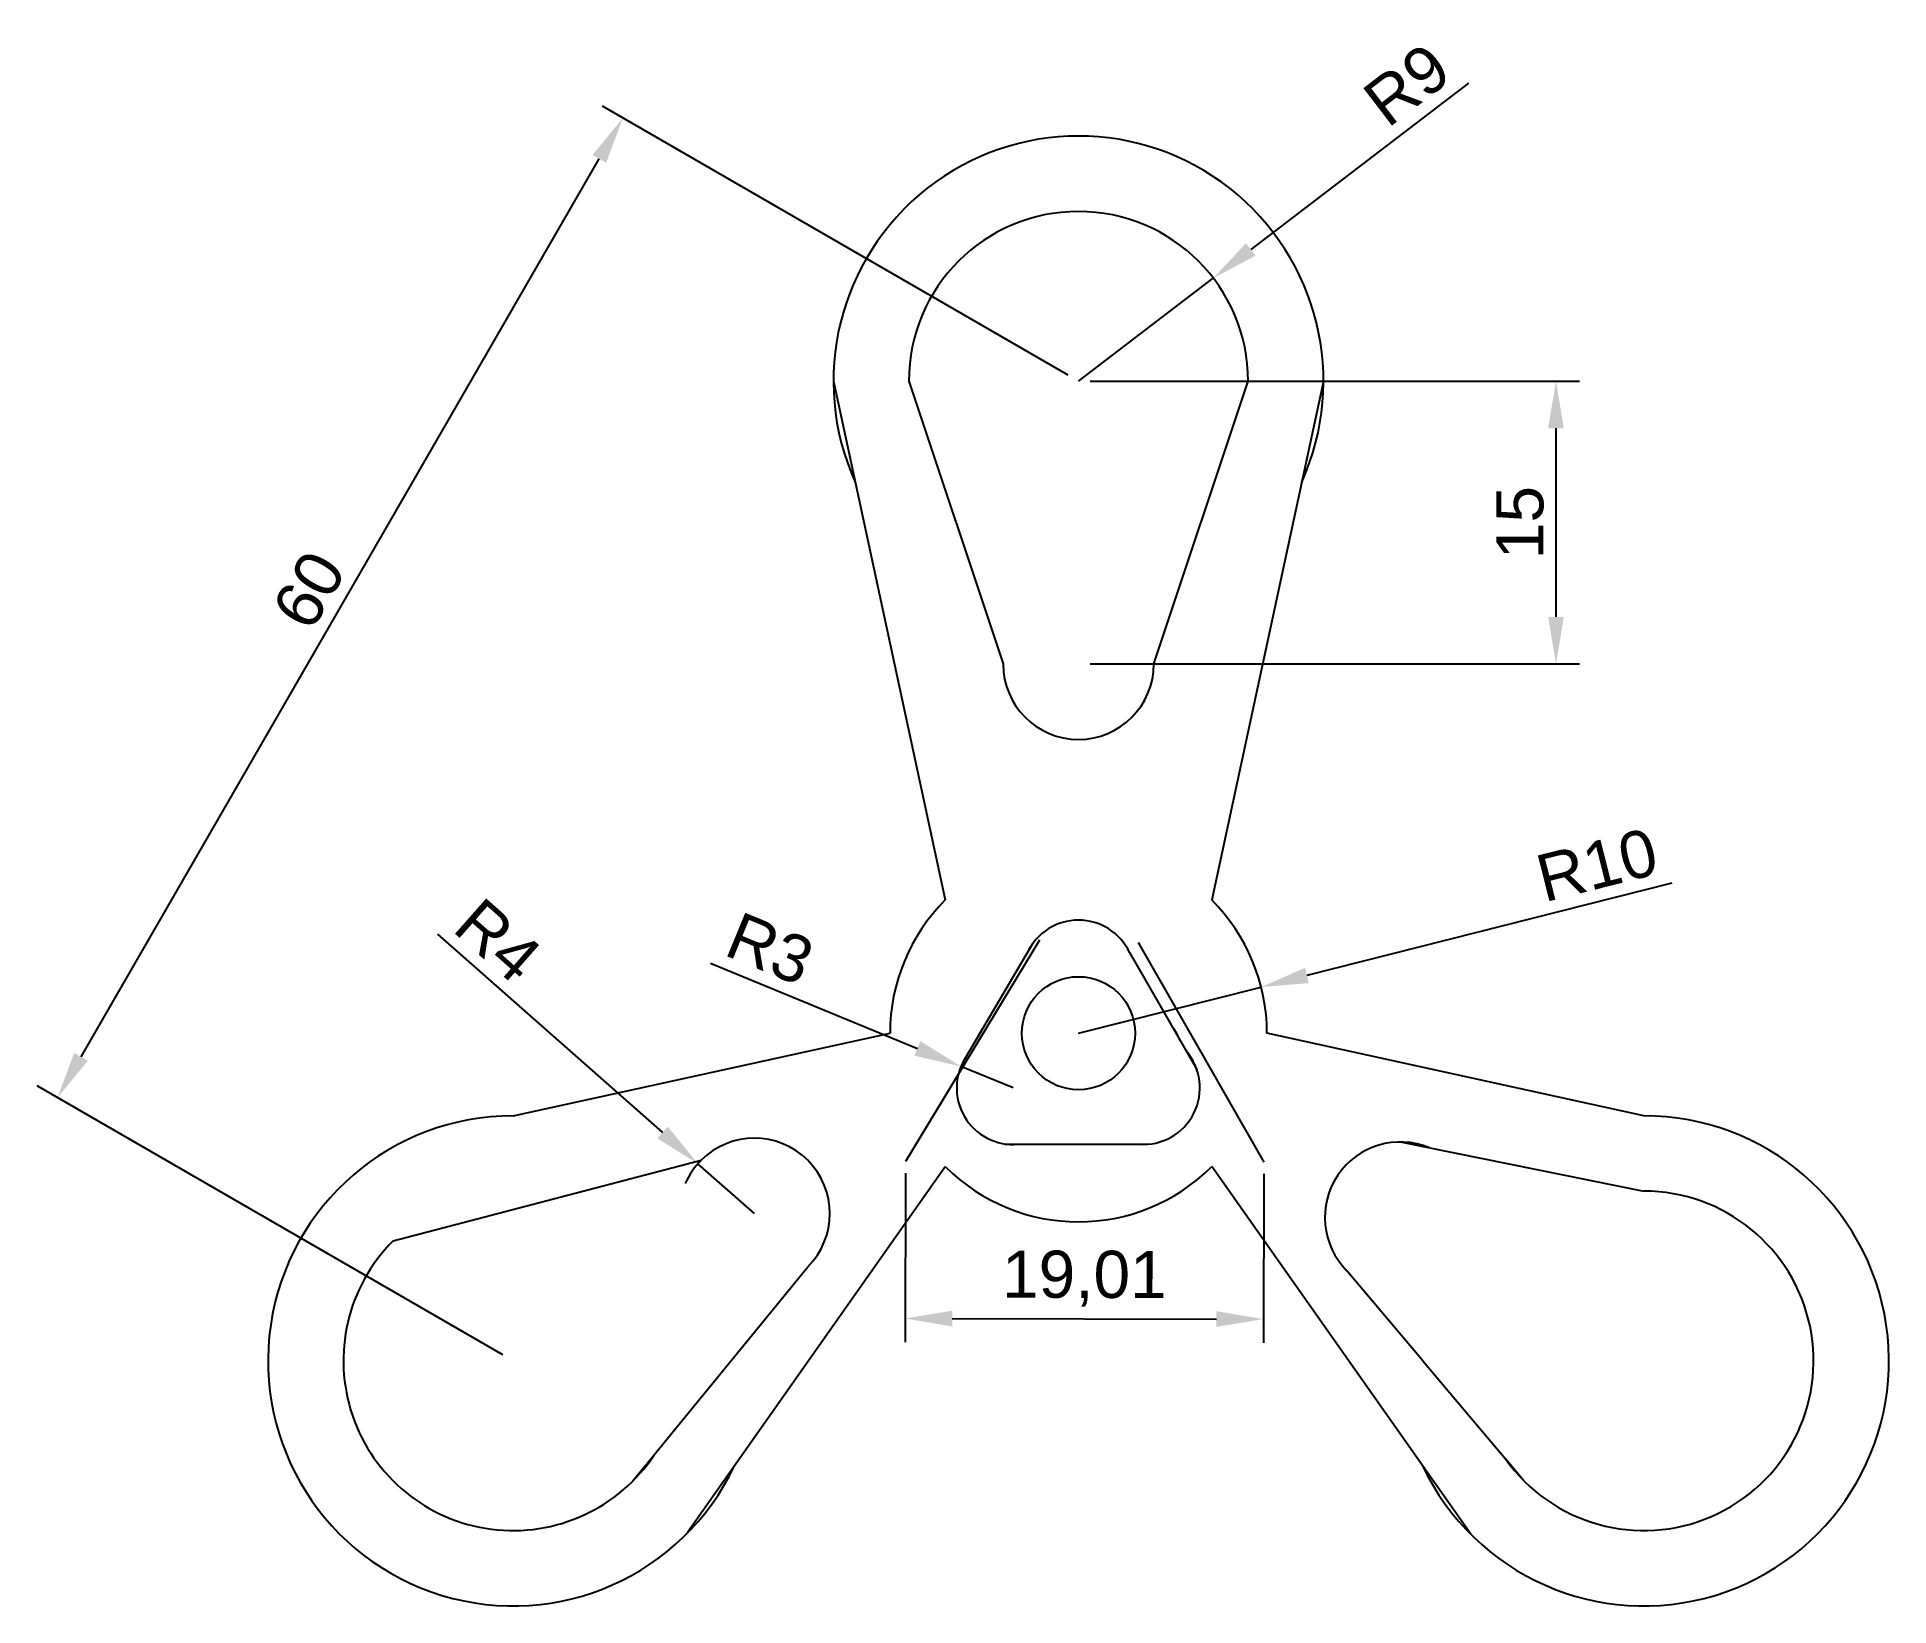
# Model space of a CAD drawing. Header units: millimetres. Extents: x 2575 to 5155, y 1287 to 2652.
# Drawn here: x 2574.8 to 2673.1, y 1287 to 1370.2 of the extents above; entities outside this region: 1.
import ezdxf

# ---------------------------------------------------------------- set-up
doc = ezdxf.new("R2010")
doc.units = ezdxf.units.MM
doc.styles.get("Standard").update_dxf_attribs({"font": 'arial.ttf'})
doc.dimstyles.new('ISO-25', dxfattribs={"dimtxt": 2.5, "dimasz": 2.5, "dimexe": 1.25, "dimexo": 0.625, "dimtad": 1, "dimtxsty": 'Standard', "dimcen": 2.5, "dimadec": 0, "dimazin": 0, "dimtfac": 1, "dimtmove": 0, "dimatfit": 3, "dimfxl": 1, "dimarcsym": 0})

# ---------------------------------------------------------------- blocks, each defined once
blk = doc.blocks.new('*D21')
at = {"color": 0, "lineweight": -2, "transparency": 16777216}
for p, q in [((2630.724, 1351.934), (2656.683, 1351.934)), ((2655.433, 1349.434), (2655.433, 1339.434)), ((2630.724, 1336.934), (2656.683, 1336.934))]:
    blk.add_line(p, q, dxfattribs=at)
at = {"color": 0, "transparency": 16777216}
for points in [[(2655.016, 1349.434), (2655.85, 1349.434), (2655.433, 1351.934)], [(2655.016, 1339.434), (2655.85, 1339.434), (2655.433, 1336.934)]]:
    blk.add_solid(points, dxfattribs=at)
at = {"layer": 'Defpoints', "color": 0, "transparency": 16777216}
for p in [(2630.099, 1351.934), (2630.099, 1336.934), (2655.433, 1336.934)]:
    blk.add_point(p, dxfattribs=at)
at = {"color": 0, "transparency": 16777216, "insert": (2653.532, 1344.434), "char_height": 2.5, "attachment_point": 5, "rotation": 90}
blk.add_mtext('15', dxfattribs=at)
blk = doc.blocks.new('*D22')
at = {"color": 0, "lineweight": -2, "transparency": 16777216}
for p, q in [((2650.784, 1367.745), (2639.236, 1358.918)), ((2630.099, 1351.934), (2637.25, 1357.399))]:
    blk.add_line(p, q, dxfattribs=at)
at = {"color": 0, "transparency": 16777216}
blk.add_solid([(2638.983, 1359.249), (2639.489, 1358.587), (2637.25, 1357.399)], dxfattribs=at)
at = {"layer": 'Defpoints', "color": 0, "transparency": 16777216}
for p in [(2637.25, 1357.399), (2630.099, 1351.934)]:
    blk.add_point(p, dxfattribs=at)
at = {"color": 0, "transparency": 16777216, "insert": (2647.529, 1367.65), "char_height": 2.5, "attachment_point": 5, "rotation": 37.39347}
blk.add_mtext('R9', dxfattribs=at)
blk = doc.blocks.new('*D23')
at = {"color": 0, "lineweight": -2, "transparency": 16777216}
for p, q in [((2610.569, 1321.071), (2621.55, 1316.543)), ((2626.635, 1314.447), (2623.861, 1315.59))]:
    blk.add_line(p, q, dxfattribs=at)
at = {"color": 0, "transparency": 16777216}
blk.add_solid([(2621.709, 1316.929), (2621.391, 1316.158), (2623.861, 1315.59)], dxfattribs=at)
at = {"layer": 'Defpoints', "color": 0, "transparency": 16777216}
for p in [(2623.861, 1315.59), (2626.635, 1314.447)]:
    blk.add_point(p, dxfattribs=at)
at = {"color": 0, "transparency": 16777216, "insert": (2613.736, 1321.823), "char_height": 2.5, "attachment_point": 5, "rotation": 337.59384}
blk.add_mtext('R3', dxfattribs=at)
blk = doc.blocks.new('*D24')
at = {"color": 0, "lineweight": -2, "transparency": 16777216}
for p, q in [((2596.089, 1322.61), (2608.03, 1312.081)), ((2612.906, 1307.782), (2609.906, 1310.428))]:
    blk.add_line(p, q, dxfattribs=at)
blk.add_arc((2612.906, 1307.782), 4, 135, 156.50133, dxfattribs=at)
at = {"color": 0, "transparency": 16777216}
blk.add_solid([(2608.306, 1312.394), (2607.755, 1311.769), (2609.906, 1310.428)], dxfattribs=at)
at = {"layer": 'Defpoints', "color": 0, "transparency": 16777216}
for p in [(2609.906, 1310.428), (2612.906, 1307.782)]:
    blk.add_point(p, dxfattribs=at)
at = {"color": 0, "transparency": 16777216, "insert": (2599.306, 1322.273), "char_height": 2.5, "attachment_point": 5, "rotation": 318.5964}
blk.add_mtext('R4', dxfattribs=at)
blk = doc.blocks.new('*D25')
at = {"color": 0, "lineweight": -2, "transparency": 16777216}
for p, q in [((2629.558, 1352.246), (2604.844, 1366.515)), ((2577.177, 1316.093), (2604.677, 1363.725)), ((2599.558, 1300.285), (2574.844, 1314.553))]:
    blk.add_line(p, q, dxfattribs=at)
at = {"color": 0, "transparency": 16777216}
for points in [[(2604.316, 1363.933), (2605.038, 1363.516), (2605.927, 1365.89)], [(2576.816, 1316.302), (2577.538, 1315.885), (2575.927, 1313.928)]]:
    blk.add_solid(points, dxfattribs=at)
at = {"layer": 'Defpoints', "color": 0, "transparency": 16777216}
for p in [(2605.927, 1365.89), (2630.099, 1351.934), (2600.099, 1299.972)]:
    blk.add_point(p, dxfattribs=at)
at = {"color": 0, "transparency": 16777216, "insert": (2589.28, 1340.86), "char_height": 2.5, "attachment_point": 5, "rotation": 60}
blk.add_mtext('60', dxfattribs=at)
blk = doc.blocks.new('*D26')
at = {"color": 0, "lineweight": -2, "transparency": 16777216}
for p, q in [((2661.575, 1325.303), (2642.218, 1320.411)), ((2630.099, 1317.348), (2639.795, 1319.798))]:
    blk.add_line(p, q, dxfattribs=at)
at = {"color": 0, "transparency": 16777216}
blk.add_solid([(2642.116, 1320.815), (2642.321, 1320.007), (2639.795, 1319.798)], dxfattribs=at)
at = {"layer": 'Defpoints', "color": 0, "transparency": 16777216}
for p in [(2639.795, 1319.798), (2630.099, 1317.348)]:
    blk.add_point(p, dxfattribs=at)
at = {"color": 0, "transparency": 16777216, "insert": (2657.611, 1326.263), "char_height": 2.5, "attachment_point": 5, "rotation": 14.1838}
blk.add_mtext('R10', dxfattribs=at)
blk = doc.blocks.new('*D27')
at = {"color": 0, "lineweight": -2, "transparency": 16777216}
for p, q in [((2620.917, 1309.927), (2620.901, 1300.969)), ((2639.927, 1309.893), (2639.911, 1300.936)), ((2623.403, 1302.215), (2637.413, 1302.19))]:
    blk.add_line(p, q, dxfattribs=at)
at = {"color": 0, "transparency": 16777216}
for points in [[(2623.404, 1302.631), (2623.402, 1301.798), (2620.903, 1302.219)], [(2637.414, 1302.607), (2637.412, 1301.773), (2639.913, 1302.186)]]:
    blk.add_solid(points, dxfattribs=at)
at = {"layer": 'Defpoints', "color": 0, "transparency": 16777216}
for p in [(2620.918, 1310.552), (2639.928, 1310.518), (2639.913, 1302.186)]:
    blk.add_point(p, dxfattribs=at)
at = {"color": 0, "transparency": 16777216, "insert": (2630.412, 1304.33), "char_height": 2.5, "attachment_point": 5, "rotation": 359.8989}
blk.add_mtext('19,01', dxfattribs=at)

msp = doc.modelspace()

# ---------------------------------------------------------------- linework, layer by layer
for p, q in [((2617.099, 1351.934), (2623.028, 1324.419)), ((2621.099, 1351.934), (2626.099, 1336.934)), ((2634.099, 1336.934), (2639.099, 1351.934)), ((2643.099, 1351.934), (2637.171, 1324.419)), ((2628.037, 1322.283), (2620.918, 1310.552)), ((2627.656, 1322.089), (2623.95, 1315.786)), ((2632.809, 1321.637), (2636.378, 1315.419)), ((2633.273, 1322.167), (2639.928, 1310.518)), ((2600.099, 1312.972), (2620.099, 1317.348)), ((2660.099, 1312.972), (2640.099, 1317.348)), ((2626.188, 1311.459), (2633.763, 1311.459)), ((2647.172, 1311.581), (2660.099, 1308.972)), ((2593.736, 1306.336), (2610.077, 1310.611)), ((2609.292, 1290.78), (2623.028, 1310.277)), ((2650.907, 1290.78), (2637.171, 1310.277)), ((2606.463, 1293.608), (2615.734, 1304.954)), ((2648.372, 1299.972), (2644.344, 1304.752)), ((2648.372, 1299.972), (2652.749, 1294.779)), ((2653.736, 1293.608), (2652.749, 1294.779))]:
    msp.add_line(p, q)
for centre in [(5151.981, 2649.259), (2630.099, 1317.348)]:
    msp.add_circle(centre, 3)
for centre, radius, start, end in [((2630.099, 1351.934), 13, 335.67943, 204.32057), ((2630.099, 1351.934), 9, 0, 180), ((2630.099, 1351.934), 9, 0, 180), ((2630.099, 1336.934), 4, 180, 0), ((2630.099, 1317.348), 10, 135, 180), ((2630.099, 1317.348), 10, 135, 180), ((2630.099, 1317.348), 10, 0, 45), ((2630.099, 1317.348), 10, 0, 45), ((2630.099, 1320.348), 3, 25.43895, 154.56105), ((2630.099, 1320.348), 3, 25.43895, 154.56105), ((2627.478, 1315.889), 3, 144.52824, 154.56105), ((2632.703, 1315.858), 3, 21.49832, 38.22113), ((2626.635, 1314.447), 3, 145.60072, 275.09236), ((2633.539, 1314.45), 3, 265.71683, 40.8791), ((2600.099, 1299.972), 13, 90, 334.66721), ((2660.099, 1299.972), 13, 205.33279, 90), ((2612.906, 1307.782), 4, 315, 135), ((2647.172, 1307.581), 4, 67.1837, 225), ((2630.099, 1317.348), 10, 225, 315), ((2630.099, 1317.348), 10, 225, 315), ((2660.099, 1299.972), 9, 215.24496, 90), ((2600.099, 1299.972), 9, 135, 326.49361)]:
    msp.add_arc(centre, radius, start, end)

# ---------------------------------------------------------------- dimensions: what is measured, and where the dimension line sits
for center, mpoint, picture, middle in [((2630.099, 1351.934), (2637.25, 1357.399), '*D22', (2648.684, 1366.139)), ((2630.099, 1317.348), (2639.795, 1319.798), '*D26', (2658.077, 1324.419)), ((2612.906, 1307.782), (2609.906, 1310.428), '*D24', (2598.066, 1320.867)), ((2626.635, 1314.447), (2623.861, 1315.59), '*D23', (2613.01, 1320.064))]:
    dim = msp.add_radius_dim(center=center, mpoint=mpoint, dimstyle='ISO-25')
    dim.commit()
    dim.dimension.update_dxf_attribs({"geometry": picture, "text_midpoint": middle, "dimtype": 164})
for p1, p2, distance, picture, middle in [((2600.099, 1299.972), (2630.099, 1351.934), 27.912, '*D25', (2589.28, 1340.86)), ((2620.918, 1310.552), (2639.928, 1310.518), -8.332, '*D27', (2630.412, 1304.33))]:
    dim = msp.add_aligned_dim(p1=p1, p2=p2, distance=distance, dimstyle='ISO-25')
    dim.commit()
    dim.dimension.update_dxf_attribs({"geometry": picture, "text_midpoint": middle})
dim = msp.add_linear_dim(base=(2655.433, 1336.934), p1=(2630.099, 1351.934), p2=(2630.099, 1336.934), angle=90, dimstyle='ISO-25')
dim.commit()
dim.dimension.update_dxf_attribs({"geometry": '*D21', "text_midpoint": (2653.532, 1344.434)})

doc.saveas('drawing.dxf')
